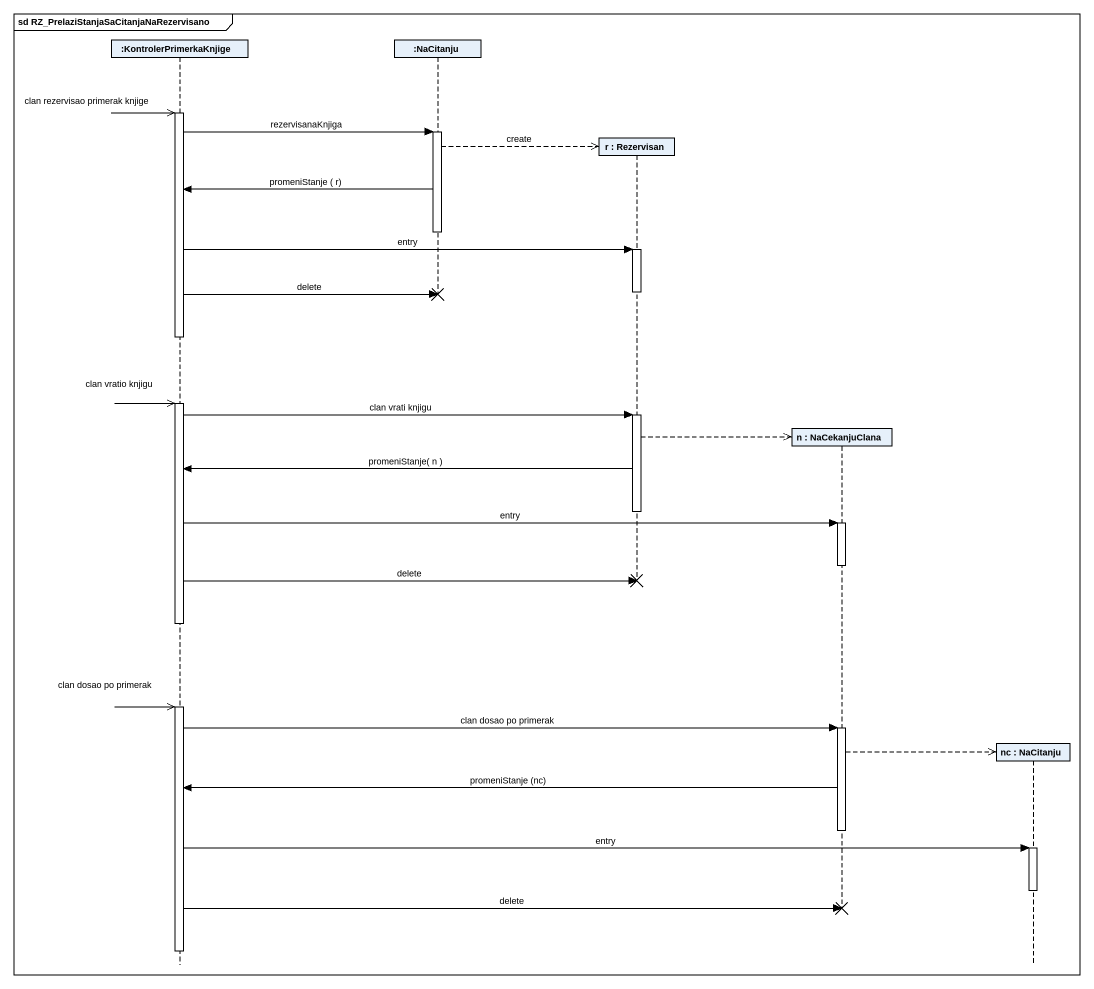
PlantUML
@startuml
mainframe sd RZ_PrelaziStanjaSaCitanjaNaRezervisano
hide footbox
participant ":KontrolerPrimerkaKnjige" as KontrolerPrimerkaKnjige
participant ":NaCitanju" as NaCitanju
participant "r : Rezervisan" as r
participant "n : NaCekanjuClana" as n
participant "nc : NaCitanju" as nc

KontrolerPrimerkaKnjige ->> KontrolerPrimerkaKnjige : clan rezervisao primerak knjige
activate KontrolerPrimerkaKnjige
KontrolerPrimerkaKnjige -> NaCitanju : rezervisanaKnjiga
activate NaCitanju
NaCitanju -->> r ** : create
NaCitanju -> KontrolerPrimerkaKnjige : promeniStanje ( r)
deactivate NaCitanju
KontrolerPrimerkaKnjige -> r : entry
activate r
deactivate r
KontrolerPrimerkaKnjige -> NaCitanju !! : delete
deactivate KontrolerPrimerkaKnjige
KontrolerPrimerkaKnjige ->> KontrolerPrimerkaKnjige : clan vratio knjigu
activate KontrolerPrimerkaKnjige
KontrolerPrimerkaKnjige -> r : clan vrati knjigu
activate r
r -->> n **
r -> KontrolerPrimerkaKnjige : promeniStanje( n )
deactivate r
KontrolerPrimerkaKnjige -> n : entry
activate n
deactivate n
KontrolerPrimerkaKnjige -> r !! : delete
deactivate KontrolerPrimerkaKnjige
KontrolerPrimerkaKnjige ->> KontrolerPrimerkaKnjige : clan dosao po primerak
activate KontrolerPrimerkaKnjige
KontrolerPrimerkaKnjige -> n : clan dosao po primerak
activate n
n -->> nc **
n -> KontrolerPrimerkaKnjige : promeniStanje (nc)
deactivate n
KontrolerPrimerkaKnjige -> nc : entry
activate nc
deactivate nc
KontrolerPrimerkaKnjige -> n !! : delete
deactivate KontrolerPrimerkaKnjige
@enduml
